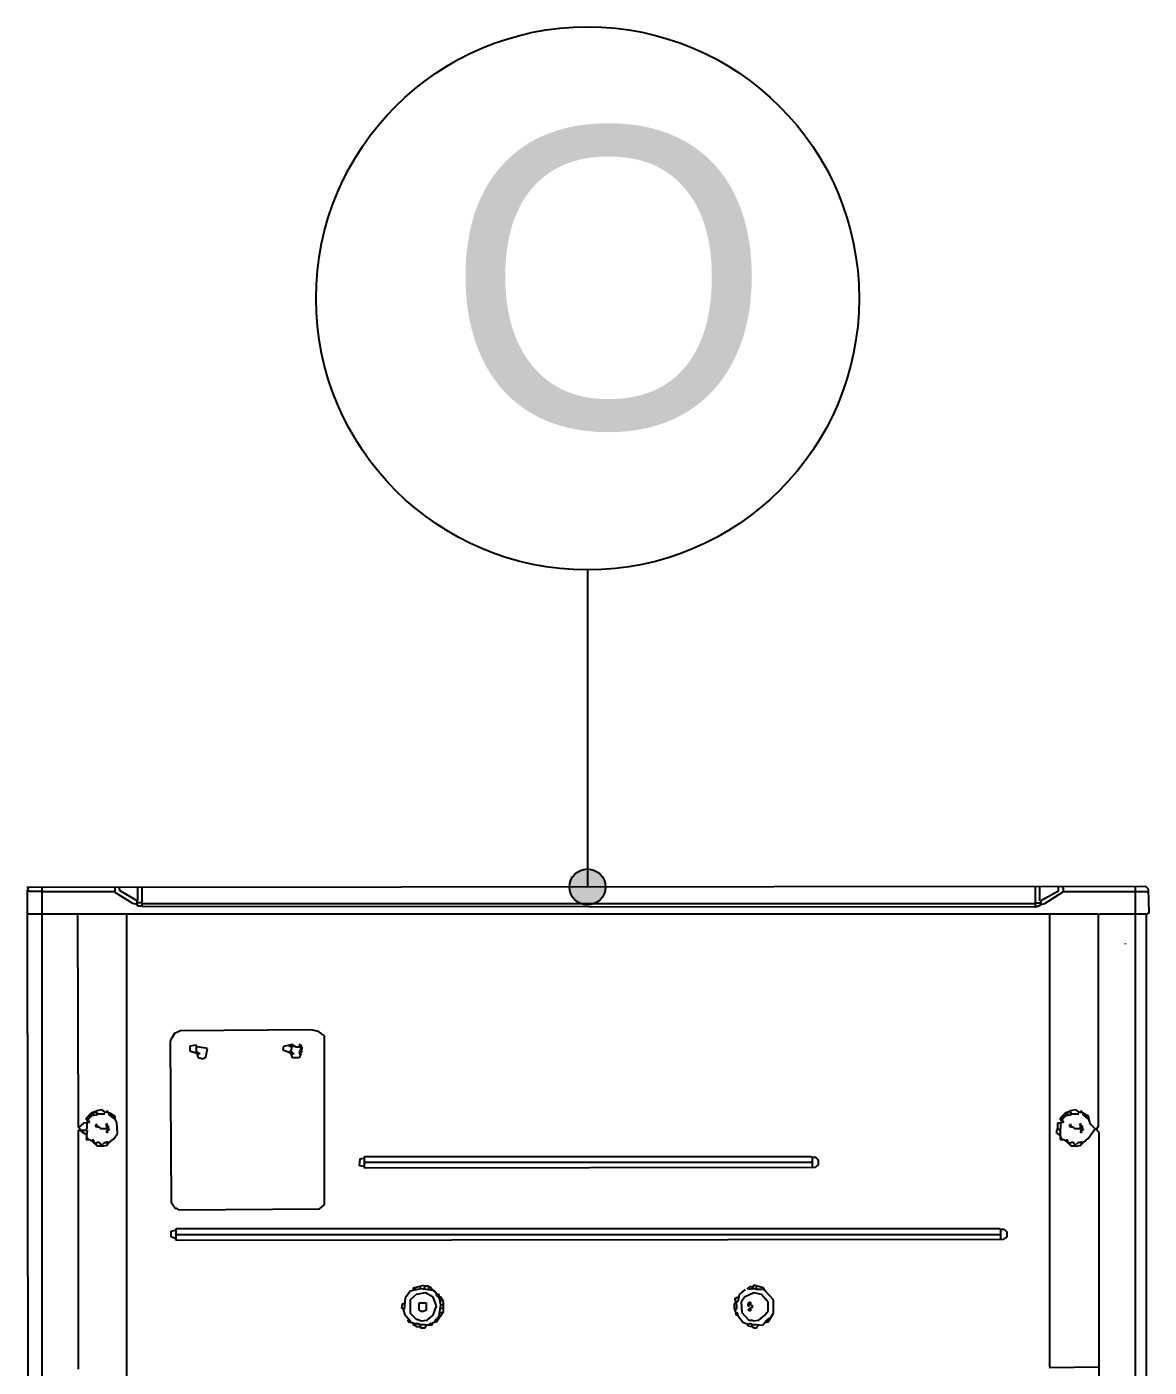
# Model space of a CAD drawing. Extents: x 3792242 to 5145247, y -1546315 to -1031918.
# Drawn here: x 4272685 to 4273620, y -1492066 to -1490950 of the extents above; entities that cross this region are included whole.
import ezdxf

# ---------------------------------------------------------------- set-up
doc = ezdxf.new("R2010")
doc.units = 0
doc.header["$MEASUREMENT"] = 0
doc.layers.add('TENKÁ', color=7, linetype='CONTINUOUS')
doc.layers.add('ZZ-chladenie', color=133, linetype='CONTINUOUS')
doc.styles.add('ARIAL', font='arial.ttf')

msp = doc.modelspace()

# ---------------------------------------------------------------- hatches: boundary and pattern name
at = {"layer": 'TENKÁ', "ltscale": 0.25}
h = msp.add_hatch(color=256, dxfattribs=at)
h.dxf.hatch_style = 1
h.paths.add_polyline_path([(4273136.797, -1491666.491, 1), (4273166.797, -1491666.491, 1)])

# ---------------------------------------------------------------- linework, layer by layer
msp.add_line((4273151.797, -1491402.431), (4273151.797, -1491666.491), dxfattribs=at)
for centre, radius in [((4273151.797, -1491176.26), 226.172), ((4273151.797, -1491666.491), 15)]:
    msp.add_circle(centre, radius, dxfattribs=at)
at = {"layer": 'ZZ-chladenie', "color": 9}
for p, q in [((4272686.847, -1491666.844), (4272684.728, -1491666.844)), ((4272686.141, -1491667.551), (4272685.434, -1491666.844)), ((4272685.434, -1491669.671), (4272686.141, -1491667.551)), ((4273616.746, -1491666.137), (4272686.847, -1491666.844)), ((4272697.447, -1492975.641), (4272697.447, -1491666.137)), ((4272758.215, -1491666.844), (4272758.215, -1491666.137)), ((4272758.215, -1491671.084), (4272758.215, -1491666.844)), ((4272762.455, -1491669.671), (4272761.748, -1491666.844)), ((4272777.294, -1491677.444), (4272777.294, -1491666.137)), ((4272780.826, -1491682.389), (4272780.826, -1491666.137)), ((4273524.886, -1491682.389), (4273524.886, -1491666.137)), ((4273528.419, -1491678.15), (4273528.419, -1491666.137)), ((4273543.965, -1491666.844), (4273543.965, -1491666.137)), ((4273543.965, -1491669.671), (4273543.965, -1491666.844)), ((4273548.205, -1491667.551), (4273547.498, -1491666.844)), ((4273547.498, -1491666.844), (4273547.498, -1491667.551)), ((4273548.205, -1491670.377), (4273548.205, -1491667.551)), ((4273608.267, -1492975.641), (4273608.267, -1491666.137)), ((4273618.865, -1491668.257), (4273616.746, -1491666.137)), ((4273619.572, -1491688.042), (4273618.865, -1491668.257)), ((4272685.434, -1491687.336), (4272685.434, -1491669.671)), ((4272686.847, -1491670.377), (4272686.141, -1491669.671)), ((4272686.141, -1491669.671), (4272686.847, -1491669.671)), ((4272697.447, -1491670.377), (4272686.847, -1491670.377)), ((4272697.447, -1491670.377), (4272757.508, -1491670.377)), ((4272773.054, -1491680.27), (4272758.215, -1491671.084)), ((4272776.587, -1491678.15), (4272762.455, -1491669.671)), ((4272776.587, -1491680.976), (4272773.054, -1491680.27)), ((4272776.587, -1491678.15), (4272777.294, -1491677.444)), ((4272776.587, -1491681.683), (4272776.587, -1491678.15)), ((4272780.12, -1491679.563), (4272776.587, -1491679.563)), ((4272780.826, -1491680.27), (4272780.12, -1491679.563)), ((4272780.826, -1491680.27), (4273524.886, -1491680.27)), ((4273524.886, -1491680.27), (4273525.593, -1491679.563)), ((4273525.593, -1491679.563), (4273529.126, -1491679.563)), ((4273529.126, -1491678.15), (4273528.419, -1491678.15)), ((4273529.126, -1491681.683), (4273529.833, -1491677.444)), ((4273529.126, -1491680.976), (4273532.659, -1491680.27)), ((4273529.833, -1491677.444), (4273543.965, -1491669.671)), ((4273532.659, -1491680.27), (4273548.205, -1491670.377)), ((4273548.205, -1491670.377), (4273608.267, -1491670.377)), ((4273608.267, -1491670.377), (4273618.865, -1491670.377)), ((4272686.526, -1492975.641), (4272685.434, -1491687.336)), ((4272686.141, -1491688.749), (4272685.434, -1491688.042)), ((4272686.141, -1491688.749), (4272697.447, -1491688.749)), ((4272697.447, -1491688.749), (4272727.124, -1491688.749)), ((4272727.831, -1491866.815), (4272727.124, -1491688.749)), ((4272727.124, -1491688.749), (4272768.108, -1491688.749)), ((4272768.108, -1492975.641), (4272768.108, -1491688.749)), ((4272768.108, -1491688.749), (4273577.176, -1491688.749)), ((4272776.587, -1491680.976), (4272777.294, -1491681.683)), ((4272777.294, -1491682.389), (4272776.587, -1491681.683)), ((4272780.826, -1491682.389), (4272777.294, -1491682.389)), ((4272780.826, -1491682.389), (4273524.886, -1491683.096)), ((4273524.886, -1491683.096), (4273529.126, -1491681.683)), ((4273536.899, -1492066.079), (4273536.899, -1491688.749)), ((4273577.176, -1491688.749), (4273577.176, -1491866.108)), ((4273577.882, -1491689.455), (4273577.176, -1491689.455)), ((4273577.882, -1491689.455), (4273578.589, -1491688.749)), ((4273578.589, -1491688.749), (4273608.267, -1491688.749)), ((4273608.267, -1491688.749), (4273617.452, -1491688.749)), ((4273617.452, -1491688.749), (4273619.572, -1491688.042)), ((4273617.452, -1492975.641), (4273617.452, -1491688.749)), ((4273599.787, -1491714.187), (4273599.787, -1491713.48)), ((4272807.678, -1491788.381), (4272804.144, -1491794.741)), ((4272812.624, -1491786.261), (4272807.678, -1491788.381)), ((4272921.442, -1491785.555), (4272812.624, -1491786.261)), ((4272927.801, -1491786.968), (4272921.442, -1491785.555)), ((4272932.748, -1491790.501), (4272927.801, -1491786.968)), ((4272932.748, -1491931.116), (4272932.748, -1491790.501)), ((4272804.144, -1491794.741), (4272804.851, -1491928.996)), ((4272826.049, -1491798.273), (4272820.396, -1491798.98)), ((4272820.396, -1491798.98), (4272820.396, -1491803.22)), ((4272820.396, -1491803.22), (4272821.103, -1491803.22)), ((4272821.103, -1491803.22), (4272826.049, -1491804.633)), ((4272826.049, -1491805.339), (4272826.049, -1491798.273)), ((4272826.756, -1491799.687), (4272826.049, -1491798.98)), ((4272835.235, -1491801.1), (4272826.756, -1491799.687)), ((4272833.822, -1491808.166), (4272835.235, -1491801.1)), ((4272898.123, -1491802.513), (4272898.83, -1491798.98)), ((4272903.776, -1491804.633), (4272898.123, -1491802.513)), ((4272898.83, -1491798.98), (4272905.19, -1491797.567)), ((4272903.776, -1491798.273), (4272904.483, -1491797.567)), ((4272903.776, -1491799.687), (4272903.776, -1491798.273)), ((4272905.19, -1491799.687), (4272903.776, -1491799.687)), ((4272904.483, -1491802.513), (4272903.776, -1491804.633)), ((4272904.483, -1491797.567), (4272905.19, -1491797.567)), ((4272904.483, -1491805.339), (4272905.896, -1491798.273)), ((4272905.19, -1491797.567), (4272906.603, -1491797.567)), ((4272905.19, -1491799.687), (4272905.896, -1491798.98)), ((4272905.896, -1491798.273), (4272906.603, -1491798.273)), ((4272905.896, -1491798.98), (4272906.603, -1491798.98)), ((4272906.603, -1491798.273), (4272908.723, -1491799.687)), ((4272908.723, -1491799.687), (4272913.669, -1491799.687)), ((4272912.962, -1491798.273), (4272911.549, -1491797.567)), ((4272911.549, -1491797.567), (4272912.256, -1491798.98)), ((4272912.256, -1491802.513), (4272911.549, -1491805.339)), ((4272912.256, -1491798.98), (4272913.669, -1491798.98)), ((4272913.669, -1491802.513), (4272912.256, -1491802.513)), ((4272913.669, -1491798.98), (4272912.962, -1491798.273)), ((4272912.962, -1491801.807), (4272912.962, -1491800.393)), ((4272912.962, -1491800.393), (4272913.669, -1491800.393)), ((4272912.962, -1491801.807), (4272913.669, -1491801.807)), ((4272912.962, -1491803.926), (4272913.669, -1491803.22)), ((4272913.669, -1491799.687), (4272913.669, -1491802.513)), ((4272913.669, -1491803.22), (4272913.669, -1491803.926)), ((4272826.049, -1491804.633), (4272826.756, -1491803.926)), ((4272828.169, -1491806.046), (4272826.049, -1491805.339)), ((4272826.756, -1491803.926), (4272827.462, -1491803.926)), ((4272826.756, -1491806.046), (4272828.169, -1491804.633)), ((4272826.756, -1491806.046), (4272827.462, -1491808.873)), ((4272827.462, -1491803.926), (4272827.462, -1491804.633)), ((4272827.462, -1491808.873), (4272828.876, -1491808.873)), ((4272828.169, -1491804.633), (4272828.169, -1491806.046)), ((4272828.876, -1491808.873), (4272830.996, -1491809.58)), ((4272830.996, -1491809.58), (4272833.822, -1491808.166)), ((4272906.603, -1491806.046), (4272904.483, -1491805.339)), ((4272905.896, -1491803.926), (4272905.19, -1491803.926)), ((4272905.19, -1491803.926), (4272905.896, -1491804.633)), ((4272905.19, -1491806.046), (4272906.603, -1491804.633)), ((4272905.896, -1491808.873), (4272905.19, -1491806.046)), ((4272905.896, -1491804.633), (4272905.896, -1491803.926)), ((4272911.549, -1491808.873), (4272905.896, -1491808.873)), ((4272906.603, -1491804.633), (4272906.603, -1491806.046)), ((4272912.256, -1491803.926), (4272911.549, -1491803.926)), ((4272911.549, -1491805.339), (4272912.962, -1491805.339)), ((4272912.962, -1491805.339), (4272911.549, -1491808.873)), ((4272912.962, -1491805.339), (4272912.962, -1491803.926)), ((4272913.669, -1491803.926), (4272912.962, -1491803.926)), ((4272738.43, -1491854.802), (4272734.19, -1491859.042)), ((4272734.19, -1491859.042), (4272734.19, -1491860.455)), ((4272734.897, -1491859.042), (4272735.603, -1491858.335)), ((4272735.603, -1491859.748), (4272734.897, -1491859.042)), ((4272735.603, -1491860.455), (4272738.43, -1491856.922)), ((4272735.603, -1491858.335), (4272735.603, -1491857.629)), ((4272735.603, -1491857.629), (4272736.31, -1491857.629)), ((4272736.31, -1491857.629), (4272737.017, -1491856.922)), ((4272736.31, -1491859.042), (4272737.017, -1491858.335)), ((4272736.31, -1491859.748), (4272736.31, -1491859.042)), ((4272737.017, -1491856.922), (4272737.724, -1491856.216)), ((4272737.017, -1491858.335), (4272737.724, -1491857.629)), ((4272737.724, -1491856.216), (4272737.724, -1491855.509)), ((4272737.724, -1491855.509), (4272738.43, -1491855.509)), ((4272737.724, -1491857.629), (4272738.43, -1491857.629)), ((4272744.083, -1491852.682), (4272738.43, -1491854.802)), ((4272739.137, -1491856.216), (4272738.43, -1491855.509)), ((4272738.43, -1491856.922), (4272739.137, -1491856.216)), ((4272738.43, -1491856.922), (4272743.376, -1491856.216)), ((4272738.43, -1491857.629), (4272739.137, -1491856.922)), ((4272739.843, -1491854.802), (4272739.843, -1491854.095)), ((4272740.55, -1491855.509), (4272739.843, -1491854.802)), ((4272740.55, -1491856.922), (4272740.55, -1491855.509)), ((4272741.963, -1491854.802), (4272741.963, -1491853.389)), ((4272743.376, -1491854.095), (4272741.963, -1491854.802)), ((4272743.376, -1491856.216), (4272743.376, -1491854.095)), ((4272743.376, -1491855.509), (4272749.735, -1491855.509)), ((4272747.616, -1491851.976), (4272744.083, -1491852.682)), ((4272749.735, -1491854.095), (4272747.616, -1491851.976)), ((4272753.976, -1491854.802), (4272749.735, -1491854.095)), ((4272751.149, -1491853.389), (4272750.442, -1491854.095)), ((4272750.442, -1491854.095), (4272751.149, -1491854.095)), ((4272752.562, -1491853.389), (4272751.149, -1491853.389)), ((4272752.562, -1491854.802), (4272752.562, -1491853.389)), ((4272753.269, -1491856.216), (4272753.269, -1491854.802)), ((4272758.215, -1491859.748), (4272753.269, -1491856.216)), ((4272758.215, -1491857.629), (4272753.976, -1491854.802)), ((4272754.682, -1491855.509), (4272754.682, -1491854.802)), ((4272755.389, -1491856.922), (4272756.095, -1491856.216)), ((4272756.095, -1491857.629), (4272755.389, -1491856.922)), ((4272756.095, -1491856.216), (4272756.802, -1491856.922)), ((4272756.095, -1491858.335), (4272756.095, -1491857.629)), ((4272756.802, -1491858.335), (4272756.095, -1491858.335)), ((4272757.508, -1491856.922), (4272756.802, -1491856.922)), ((4272757.508, -1491857.629), (4272757.508, -1491856.922)), ((4272758.215, -1491858.335), (4272757.508, -1491857.629)), ((4272757.508, -1491859.042), (4272758.215, -1491858.335)), ((4272758.215, -1491859.748), (4272757.508, -1491859.042)), ((4272758.215, -1491859.748), (4272758.215, -1491857.629)), ((4273549.618, -1491854.802), (4273545.378, -1491859.042)), ((4273545.378, -1491859.042), (4273545.378, -1491860.455)), ((4273546.085, -1491859.042), (4273546.792, -1491858.335)), ((4273546.792, -1491859.748), (4273546.085, -1491859.042)), ((4273546.792, -1491860.455), (4273549.618, -1491856.922)), ((4273546.792, -1491858.335), (4273546.792, -1491857.629)), ((4273546.792, -1491857.629), (4273547.498, -1491857.629)), ((4273547.498, -1491857.629), (4273548.205, -1491856.922)), ((4273547.498, -1491859.042), (4273548.205, -1491858.335)), ((4273547.498, -1491859.748), (4273547.498, -1491859.042)), ((4273548.205, -1491856.922), (4273548.911, -1491856.216)), ((4273548.205, -1491858.335), (4273548.911, -1491857.629)), ((4273548.911, -1491856.216), (4273548.911, -1491855.509)), ((4273548.911, -1491855.509), (4273549.618, -1491855.509)), ((4273548.911, -1491857.629), (4273549.618, -1491857.629)), ((4273555.271, -1491852.682), (4273549.618, -1491854.802)), ((4273550.324, -1491856.216), (4273549.618, -1491855.509)), ((4273549.618, -1491856.922), (4273550.324, -1491856.216)), ((4273549.618, -1491856.922), (4273554.564, -1491856.216)), ((4273549.618, -1491857.629), (4273550.324, -1491856.922)), ((4273551.031, -1491854.802), (4273551.031, -1491854.095)), ((4273551.738, -1491855.509), (4273551.031, -1491854.802)), ((4273551.738, -1491856.922), (4273551.738, -1491855.509)), ((4273553.151, -1491854.802), (4273553.151, -1491853.389)), ((4273554.564, -1491854.095), (4273553.151, -1491854.802)), ((4273554.564, -1491856.216), (4273554.564, -1491854.095)), ((4273554.564, -1491855.509), (4273560.924, -1491855.509)), ((4273558.803, -1491851.976), (4273555.271, -1491852.682)), ((4273560.924, -1491854.095), (4273558.803, -1491851.976)), ((4273565.163, -1491854.802), (4273560.924, -1491854.095)), ((4273562.337, -1491853.389), (4273561.63, -1491854.095)), ((4273561.63, -1491854.095), (4273562.337, -1491854.095)), ((4273563.75, -1491853.389), (4273562.337, -1491853.389)), ((4273563.75, -1491854.802), (4273563.75, -1491853.389)), ((4273564.456, -1491856.216), (4273564.456, -1491854.802)), ((4273569.403, -1491859.748), (4273564.456, -1491856.216)), ((4273569.403, -1491857.629), (4273565.163, -1491854.802)), ((4273565.87, -1491855.509), (4273565.87, -1491854.802)), ((4273566.576, -1491856.922), (4273567.283, -1491856.216)), ((4273567.283, -1491857.629), (4273566.576, -1491856.922)), ((4273567.283, -1491856.216), (4273567.99, -1491856.922)), ((4273567.283, -1491858.335), (4273567.283, -1491857.629)), ((4273567.99, -1491858.335), (4273567.283, -1491858.335)), ((4273568.697, -1491856.922), (4273567.99, -1491856.922)), ((4273568.697, -1491857.629), (4273568.697, -1491856.922)), ((4273569.403, -1491858.335), (4273568.697, -1491857.629)), ((4273568.697, -1491859.042), (4273569.403, -1491858.335)), ((4273569.403, -1491859.748), (4273568.697, -1491859.042)), ((4273569.403, -1491859.748), (4273569.403, -1491857.629)), ((4272732.07, -1491863.282), (4272727.831, -1491866.815)), ((4272727.831, -1492068.198), (4272727.831, -1491868.934)), ((4272727.831, -1491868.934), (4272734.897, -1491868.934)), ((4272728.538, -1491868.228), (4272728.538, -1491866.815)), ((4272730.657, -1491870.348), (4272729.244, -1491868.228)), ((4272737.017, -1491862.575), (4272732.07, -1491863.282)), ((4272734.19, -1491860.455), (4272735.603, -1491860.455)), ((4272734.19, -1491868.228), (4272734.897, -1491867.521)), ((4272734.897, -1491868.934), (4272734.19, -1491876.707)), ((4272734.897, -1491862.575), (4272735.603, -1491861.868)), ((4272734.897, -1491867.521), (4272734.897, -1491862.575)), ((4272735.603, -1491860.455), (4272736.31, -1491859.748)), ((4272735.603, -1491861.868), (4272735.603, -1491860.455)), ((4272735.603, -1491860.455), (4272737.017, -1491862.575)), ((4272743.376, -1491864.695), (4272741.963, -1491864.695)), ((4272741.963, -1491864.695), (4272741.963, -1491866.108)), ((4272741.963, -1491866.108), (4272744.083, -1491866.108)), ((4272743.376, -1491866.108), (4272743.376, -1491864.695)), ((4272743.376, -1491866.108), (4272744.083, -1491866.815)), ((4272744.083, -1491866.108), (4272746.203, -1491867.521)), ((4272746.203, -1491867.521), (4272753.269, -1491867.521)), ((4272751.856, -1491863.989), (4272750.442, -1491863.989)), ((4272750.442, -1491863.989), (4272751.149, -1491865.402)), ((4272751.149, -1491866.815), (4272751.856, -1491863.989)), ((4272751.149, -1491865.402), (4272752.562, -1491865.402)), ((4272752.562, -1491866.815), (4272751.149, -1491866.815)), ((4272752.562, -1491869.641), (4272751.149, -1491869.641)), ((4272751.149, -1491869.641), (4272751.149, -1491871.054)), ((4272751.856, -1491868.934), (4272751.856, -1491868.228)), ((4272751.856, -1491868.228), (4272752.562, -1491868.934)), ((4272752.562, -1491868.934), (4272751.856, -1491868.934)), ((4272752.562, -1491865.402), (4272752.562, -1491866.815)), ((4272753.269, -1491867.521), (4272752.562, -1491869.641)), ((4272758.215, -1491859.748), (4272758.922, -1491859.748)), ((4272759.628, -1491862.575), (4272758.215, -1491859.748)), ((4272760.335, -1491871.761), (4272759.628, -1491862.575)), ((4273542.551, -1491868.934), (4273543.258, -1491868.228)), ((4273542.551, -1491871.761), (4273542.551, -1491868.934)), ((4273548.205, -1491862.575), (4273543.258, -1491863.282)), ((4273543.258, -1491863.282), (4273543.258, -1491868.228)), ((4273543.258, -1491868.228), (4273543.258, -1491867.521)), ((4273543.258, -1491868.228), (4273545.378, -1491868.228)), ((4273545.378, -1491860.455), (4273546.792, -1491860.455)), ((4273545.378, -1491868.228), (4273546.085, -1491867.521)), ((4273545.378, -1491868.228), (4273545.378, -1491876.707)), ((4273546.085, -1491862.575), (4273546.792, -1491861.868)), ((4273546.085, -1491867.521), (4273546.085, -1491862.575)), ((4273546.792, -1491860.455), (4273547.498, -1491859.748)), ((4273546.792, -1491861.868), (4273546.792, -1491860.455)), ((4273546.792, -1491860.455), (4273548.205, -1491862.575)), ((4273554.564, -1491864.695), (4273553.151, -1491864.695)), ((4273553.151, -1491864.695), (4273553.151, -1491866.108)), ((4273553.151, -1491866.108), (4273555.271, -1491866.108)), ((4273554.564, -1491866.108), (4273554.564, -1491864.695)), ((4273554.564, -1491866.108), (4273555.271, -1491866.815)), ((4273555.271, -1491866.108), (4273557.39, -1491867.521)), ((4273557.39, -1491867.521), (4273564.456, -1491867.521)), ((4273563.043, -1491863.989), (4273561.63, -1491863.989)), ((4273561.63, -1491863.989), (4273562.337, -1491865.402)), ((4273562.337, -1491866.815), (4273563.043, -1491863.989)), ((4273562.337, -1491865.402), (4273563.75, -1491865.402)), ((4273563.75, -1491866.815), (4273562.337, -1491866.815)), ((4273563.75, -1491869.641), (4273562.337, -1491869.641)), ((4273562.337, -1491869.641), (4273562.337, -1491871.054)), ((4273563.043, -1491868.934), (4273563.043, -1491868.228)), ((4273563.043, -1491868.228), (4273563.75, -1491868.934)), ((4273563.75, -1491868.934), (4273563.043, -1491868.934)), ((4273563.75, -1491865.402), (4273563.75, -1491866.815)), ((4273564.456, -1491867.521), (4273563.75, -1491869.641)), ((4273568.697, -1491876), (4273574.349, -1491868.228)), ((4273569.403, -1491859.748), (4273570.11, -1491859.748)), ((4273570.816, -1491863.989), (4273569.403, -1491859.748)), ((4273577.882, -1491871.054), (4273570.816, -1491863.989)), ((4273574.349, -1491868.228), (4273574.349, -1491867.521)), ((4273577.176, -1491866.108), (4273575.762, -1491868.228)), ((4272734.897, -1491873.174), (4272730.657, -1491870.348)), ((4272734.897, -1491875.294), (4272734.19, -1491875.294)), ((4272734.19, -1491876.707), (4272737.017, -1491876.707)), ((4272735.603, -1491875.294), (4272734.897, -1491875.294)), ((4272735.603, -1491876.707), (4272735.603, -1491875.294)), ((4272737.017, -1491876.707), (4272739.843, -1491878.827)), ((4272740.55, -1491877.414), (4272739.137, -1491877.414)), ((4272739.137, -1491877.414), (4272739.137, -1491878.12)), ((4272739.137, -1491878.12), (4272739.137, -1491878.827)), ((4272739.843, -1491878.827), (4272740.55, -1491878.827)), ((4272740.55, -1491878.827), (4272740.55, -1491877.414)), ((4272740.55, -1491878.827), (4272740.55, -1491880.24)), ((4272740.55, -1491880.24), (4272744.79, -1491878.827)), ((4272743.376, -1491882.36), (4272741.963, -1491880.24)), ((4272744.79, -1491878.827), (4272747.616, -1491882.36)), ((4272749.029, -1491879.534), (4272747.616, -1491880.947)), ((4272752.562, -1491878.827), (4272749.029, -1491879.534)), ((4272751.149, -1491871.054), (4272752.562, -1491870.348)), ((4272751.149, -1491880.24), (4272751.149, -1491878.827)), ((4272752.562, -1491880.24), (4272751.149, -1491880.24)), ((4272751.856, -1491881.653), (4272752.562, -1491878.827)), ((4272752.562, -1491880.24), (4272757.508, -1491876)), ((4272757.508, -1491876), (4272760.335, -1491871.761)), ((4273543.258, -1491871.761), (4273542.551, -1491871.761)), ((4273543.965, -1491872.468), (4273543.258, -1491871.761)), ((4273544.672, -1491873.174), (4273543.965, -1491872.468)), ((4273546.085, -1491873.174), (4273544.672, -1491873.174)), ((4273546.085, -1491875.294), (4273545.378, -1491875.294)), ((4273545.378, -1491876.707), (4273548.205, -1491876.707)), ((4273546.792, -1491875.294), (4273546.085, -1491875.294)), ((4273546.792, -1491876.707), (4273546.792, -1491875.294)), ((4273548.205, -1491876.707), (4273551.031, -1491878.827)), ((4273551.738, -1491877.414), (4273550.324, -1491877.414)), ((4273550.324, -1491877.414), (4273550.324, -1491878.12)), ((4273550.324, -1491878.12), (4273550.324, -1491878.827)), ((4273551.031, -1491878.827), (4273551.738, -1491878.827)), ((4273551.738, -1491878.827), (4273551.738, -1491877.414)), ((4273551.738, -1491878.827), (4273551.738, -1491880.24)), ((4273551.738, -1491880.24), (4273555.977, -1491878.827)), ((4273554.564, -1491882.36), (4273553.151, -1491880.24)), ((4273555.977, -1491878.827), (4273558.803, -1491882.36)), ((4273560.217, -1491879.534), (4273558.803, -1491880.947)), ((4273563.75, -1491878.827), (4273560.217, -1491879.534)), ((4273562.337, -1491871.054), (4273563.75, -1491870.348)), ((4273562.337, -1491880.24), (4273562.337, -1491878.827)), ((4273563.75, -1491880.24), (4273562.337, -1491880.24)), ((4273563.043, -1491881.653), (4273563.75, -1491878.827)), ((4273563.75, -1491880.24), (4273568.697, -1491876)), ((4273578.408, -1492975.641), (4273577.882, -1491871.054)), ((4272747.616, -1491882.36), (4272743.376, -1491882.36)), ((4272747.616, -1491882.36), (4272751.856, -1491881.653)), ((4272962.425, -1491892.959), (4272965.252, -1491892.252)), ((4272965.252, -1491892.252), (4272965.958, -1491892.252)), ((4272965.958, -1491900.732), (4272965.958, -1491890.839)), ((4272965.958, -1491890.839), (4273337.635, -1491890.839)), ((4273337.635, -1491890.839), (4273339.048, -1491891.546)), ((4273339.048, -1491900.025), (4273339.048, -1491891.546)), ((4273339.048, -1491891.546), (4273341.874, -1491891.546)), ((4273341.874, -1491891.546), (4273343.995, -1491893.666)), ((4273558.803, -1491882.36), (4273554.564, -1491882.36)), ((4273558.803, -1491882.36), (4273563.043, -1491881.653)), ((4272961.719, -1491898.612), (4272962.425, -1491892.959)), ((4272965.252, -1491899.318), (4272961.719, -1491898.612)), ((4272965.252, -1491895.786), (4273339.048, -1491895.786)), ((4273341.168, -1491900.025), (4272965.958, -1491900.732)), ((4273343.995, -1491897.905), (4273341.168, -1491900.025)), ((4273343.995, -1491893.666), (4273343.995, -1491897.905)), ((4272804.851, -1491928.996), (4272808.384, -1491933.943)), ((4272808.384, -1491933.943), (4272809.797, -1491933.943)), ((4272809.797, -1491933.943), (4272811.211, -1491935.356)), ((4272811.211, -1491935.356), (4272928.508, -1491934.649)), ((4272928.508, -1491934.649), (4272932.748, -1491931.116)), ((4272804.851, -1491953.021), (4272808.384, -1491952.314)), ((4272804.851, -1491957.968), (4272804.851, -1491953.021)), ((4272808.384, -1491959.381), (4272804.851, -1491957.968)), ((4272808.384, -1491952.314), (4272809.091, -1491952.314)), ((4272808.384, -1491955.847), (4273495.915, -1491955.847)), ((4272809.091, -1491960.794), (4272809.091, -1491950.901)), ((4272809.091, -1491950.901), (4273494.502, -1491950.901)), ((4273494.502, -1491950.901), (4273495.915, -1491951.608)), ((4273495.915, -1491960.087), (4273495.915, -1491951.608)), ((4273495.915, -1491951.608), (4273498.742, -1491951.608)), ((4273500.862, -1491957.968), (4273498.035, -1491960.087)), ((4273498.742, -1491951.608), (4273500.862, -1491953.727)), ((4273500.862, -1491953.727), (4273500.862, -1491957.968)), ((4273498.035, -1491960.087), (4272809.091, -1491960.794)), ((4273004.115, -1492003.19), (4272999.875, -1492008.843)), ((4273012.594, -1492001.07), (4273004.115, -1492003.19)), ((4273006.941, -1492000.364), (4273015.421, -1491998.244)), ((4273006.941, -1492001.777), (4273006.941, -1492000.364)), ((4273008.355, -1492001.777), (4273008.355, -1492000.364)), ((4273012.594, -1492001.07), (4273012.594, -1491998.951)), ((4273023.194, -1492002.484), (4273012.594, -1492001.07)), ((4273015.421, -1491998.244), (4273016.128, -1492001.07)), ((4273018.954, -1491998.951), (4273016.128, -1491998.951)), ((4273019.661, -1491999.657), (4273018.954, -1491998.951)), ((4273021.074, -1491999.657), (4273019.661, -1491999.657)), ((4273019.661, -1492001.777), (4273019.661, -1491999.657)), ((4273021.78, -1492000.364), (4273021.074, -1491999.657)), ((4273021.074, -1492001.777), (4273021.78, -1492001.07)), ((4273021.074, -1492002.484), (4273021.074, -1492001.777)), ((4273021.78, -1492001.07), (4273021.78, -1492000.364)), ((4273021.78, -1492001.07), (4273022.487, -1492001.07)), ((4273022.487, -1492001.07), (4273022.487, -1492002.484)), ((4273025.314, -1492003.897), (4273023.194, -1492002.484)), ((4273026.727, -1492007.43), (4273025.314, -1492003.897)), ((4273278.279, -1492006.017), (4273283.226, -1492001.777)), ((4273284.639, -1492001.07), (4273288.172, -1491998.951)), ((4273288.172, -1492001.777), (4273284.639, -1492001.07)), ((4273290.292, -1491998.244), (4273288.172, -1492001.777)), ((4273288.172, -1491998.951), (4273288.879, -1491999.657)), ((4273291.705, -1492001.07), (4273288.879, -1492001.07)), ((4273298.065, -1492000.364), (4273290.292, -1491998.244)), ((4273292.412, -1492001.777), (4273291.705, -1492001.07)), ((4273292.412, -1492001.07), (4273292.412, -1491998.951)), ((4273297.358, -1492001.777), (4273292.412, -1492001.777)), ((4273296.652, -1492000.364), (4273296.652, -1491999.657)), ((4273296.652, -1492001.777), (4273296.652, -1492001.07)), ((4273296.652, -1492001.07), (4273297.358, -1492001.777)), ((4273299.478, -1492002.484), (4273298.065, -1492000.364)), ((4273306.544, -1492010.256), (4273299.478, -1492002.484)), ((4272997.049, -1492017.322), (4272997.755, -1492013.789)), ((4272997.755, -1492013.789), (4272999.169, -1492013.083)), ((4272999.875, -1492008.843), (4272999.169, -1492018.029)), ((4273009.062, -1492006.017), (4273004.115, -1492010.256)), ((4273004.115, -1492010.256), (4273004.115, -1492021.562)), ((4273016.834, -1492004.604), (4273009.062, -1492006.017)), ((4273017.541, -1492013.083), (4273011.181, -1492013.083)), ((4273011.181, -1492013.083), (4273011.181, -1492018.736)), ((4273023.194, -1492008.136), (4273016.834, -1492004.604)), ((4273017.541, -1492018.736), (4273017.541, -1492013.083)), ((4273026.02, -1492015.203), (4273023.194, -1492008.136)), ((4273023.194, -1492022.975), (4273026.02, -1492015.203)), ((4273028.14, -1492006.017), (4273026.727, -1492006.017)), ((4273029.553, -1492008.136), (4273026.727, -1492007.43)), ((4273028.14, -1492008.136), (4273028.14, -1492006.017)), ((4273029.553, -1492014.496), (4273028.14, -1492008.136)), ((4273028.846, -1492010.963), (4273028.14, -1492010.963)), ((4273028.14, -1492023.682), (4273029.553, -1492014.496)), ((4273028.846, -1492010.963), (4273030.966, -1492010.963)), ((4273029.553, -1492014.496), (4273028.846, -1492014.496)), ((4273031.673, -1492011.67), (4273029.553, -1492008.136)), ((4273029.553, -1492014.496), (4273031.673, -1492014.496)), ((4273031.673, -1492020.149), (4273031.673, -1492011.67)), ((4273274.04, -1492013.789), (4273276.16, -1492012.376)), ((4273274.04, -1492017.322), (4273274.04, -1492013.789)), ((4273274.747, -1492010.963), (4273274.747, -1492008.843)), ((4273274.747, -1492008.843), (4273275.453, -1492008.843)), ((4273274.747, -1492010.963), (4273275.453, -1492010.963)), ((4273275.453, -1492010.963), (4273274.747, -1492011.67)), ((4273274.747, -1492011.67), (4273274.747, -1492012.376)), ((4273274.747, -1492012.376), (4273275.453, -1492012.376)), ((4273275.453, -1492008.843), (4273276.16, -1492008.136)), ((4273276.16, -1492014.496), (4273275.453, -1492013.789)), ((4273276.16, -1492008.136), (4273277.573, -1492008.136)), ((4273276.16, -1492012.376), (4273277.573, -1492010.256)), ((4273276.16, -1492017.322), (4273276.16, -1492014.496)), ((4273277.573, -1492010.256), (4273278.279, -1492006.017)), ((4273282.52, -1492008.136), (4273279.693, -1492012.376)), ((4273279.693, -1492012.376), (4273280.4, -1492020.856)), ((4273290.292, -1492004.604), (4273282.52, -1492008.136)), ((4273286.052, -1492013.789), (4273285.346, -1492013.789)), ((4273285.346, -1492013.789), (4273285.346, -1492015.203)), ((4273285.346, -1492015.203), (4273286.759, -1492015.203)), ((4273286.052, -1492013.789), (4273286.052, -1492012.376)), ((4273286.052, -1492012.376), (4273287.466, -1492012.376)), ((4273289.586, -1492015.909), (4273286.052, -1492013.789)), ((4273287.466, -1492013.789), (4273286.052, -1492013.789)), ((4273287.466, -1492012.376), (4273287.466, -1492013.789)), ((4273296.652, -1492006.017), (4273290.292, -1492004.604)), ((4273302.304, -1492012.376), (4273296.652, -1492006.017)), ((4273302.304, -1492019.443), (4273302.304, -1492012.376)), ((4273306.544, -1492021.562), (4273306.544, -1492010.256)), ((4272999.169, -1492018.029), (4272997.049, -1492017.322)), ((4272998.462, -1492018.029), (4272997.755, -1492017.322)), ((4272999.875, -1492022.975), (4272998.462, -1492018.029)), ((4273002.702, -1492026.509), (4272999.875, -1492022.975)), ((4273004.115, -1492021.562), (4273009.062, -1492026.509)), ((4273011.181, -1492018.736), (4273014.007, -1492020.149)), ((4273014.007, -1492020.149), (4273017.541, -1492018.736)), ((4273018.248, -1492027.215), (4273023.194, -1492022.975)), ((4273025.314, -1492027.215), (4273028.14, -1492023.682)), ((4273026.02, -1492028.628), (4273031.673, -1492020.149)), ((4273026.02, -1492026.509), (4273026.727, -1492025.802)), ((4273026.727, -1492025.802), (4273027.433, -1492025.802)), ((4273027.433, -1492024.388), (4273028.14, -1492023.682)), ((4273028.14, -1492025.095), (4273027.433, -1492024.388)), ((4273027.433, -1492025.802), (4273028.14, -1492025.802)), ((4273028.14, -1492025.802), (4273028.14, -1492025.095)), ((4273028.846, -1492020.856), (4273030.966, -1492020.856)), ((4273029.553, -1492017.322), (4273031.673, -1492017.322)), ((4273275.453, -1492021.562), (4273274.04, -1492017.322)), ((4273274.747, -1492018.029), (4273274.04, -1492018.029)), ((4273274.747, -1492018.029), (4273275.453, -1492018.029)), ((4273275.453, -1492018.029), (4273276.16, -1492017.322)), ((4273275.453, -1492022.975), (4273275.453, -1492021.562)), ((4273276.866, -1492021.562), (4273275.453, -1492021.562)), ((4273276.866, -1492022.975), (4273275.453, -1492022.975)), ((4273276.866, -1492023.682), (4273276.866, -1492021.562)), ((4273281.106, -1492029.335), (4273276.866, -1492023.682)), ((4273280.4, -1492020.856), (4273286.052, -1492027.215)), ((4273286.052, -1492018.029), (4273289.586, -1492015.909)), ((4273286.052, -1492019.443), (4273286.052, -1492018.029)), ((4273287.466, -1492019.443), (4273286.052, -1492019.443)), ((4273287.466, -1492018.029), (4273287.466, -1492019.443)), ((4273294.531, -1492027.215), (4273299.478, -1492022.975)), ((4273299.478, -1492022.975), (4273302.304, -1492019.443)), ((4273302.304, -1492028.628), (4273306.544, -1492021.562)), ((4273302.304, -1492026.509), (4273302.304, -1492025.802)), ((4273302.304, -1492025.802), (4273303.718, -1492025.802)), ((4273303.718, -1492025.802), (4273304.425, -1492025.095)), ((4273002.702, -1492027.922), (4273001.996, -1492027.215)), ((4273001.996, -1492027.215), (4273001.996, -1492027.922)), ((4273001.996, -1492027.922), (4273002.702, -1492027.922)), ((4273004.822, -1492029.335), (4273002.702, -1492026.509)), ((4273002.702, -1492027.922), (4273003.409, -1492028.628)), ((4273002.702, -1492028.628), (4273002.702, -1492027.922)), ((4273003.409, -1492029.335), (4273002.702, -1492028.628)), ((4273003.409, -1492027.215), (4273003.409, -1492026.509)), ((4273004.115, -1492027.922), (4273003.409, -1492027.215)), ((4273003.409, -1492028.628), (4273004.115, -1492027.922)), ((4273003.409, -1492028.628), (4273004.115, -1492027.922)), ((4273004.822, -1492029.335), (4273003.409, -1492029.335)), ((4273006.941, -1492030.041), (4273004.822, -1492029.335)), ((4273006.941, -1492031.454), (4273006.941, -1492030.041)), ((4273006.941, -1492030.041), (4273008.355, -1492030.041)), ((4273008.355, -1492031.454), (4273006.941, -1492031.454)), ((4273008.355, -1492032.161), (4273008.355, -1492030.041)), ((4273008.355, -1492030.041), (4273011.181, -1492030.041)), ((4273008.355, -1492031.454), (4273009.062, -1492032.161)), ((4273009.062, -1492032.868), (4273008.355, -1492032.161)), ((4273009.062, -1492026.509), (4273009.768, -1492026.509)), ((4273012.594, -1492032.868), (4273009.062, -1492032.868)), ((4273009.768, -1492026.509), (4273013.301, -1492027.922)), ((4273011.181, -1492030.041), (4273011.888, -1492030.748)), ((4273011.888, -1492030.748), (4273012.594, -1492030.748)), ((4273012.594, -1492032.868), (4273012.594, -1492030.748)), ((4273012.594, -1492030.748), (4273016.128, -1492030.748)), ((4273012.594, -1492032.868), (4273012.594, -1492033.575)), ((4273012.594, -1492033.575), (4273016.128, -1492033.575)), ((4273013.301, -1492027.922), (4273018.248, -1492027.215)), ((4273016.128, -1492030.748), (4273021.78, -1492031.454)), ((4273016.128, -1492033.575), (4273016.834, -1492032.868)), ((4273016.834, -1492032.868), (4273017.541, -1492032.161)), ((4273017.541, -1492032.161), (4273017.541, -1492031.454)), ((4273020.367, -1492031.454), (4273020.367, -1492030.041)), ((4273020.367, -1492030.041), (4273021.78, -1492030.041)), ((4273021.78, -1492031.454), (4273023.194, -1492029.335)), ((4273023.194, -1492029.335), (4273026.02, -1492028.628)), ((4273023.9, -1492029.335), (4273025.314, -1492027.215)), ((4273024.607, -1492027.922), (4273025.314, -1492027.215)), ((4273024.607, -1492027.922), (4273025.314, -1492028.628)), ((4273025.314, -1492028.628), (4273024.607, -1492027.922)), ((4273025.314, -1492027.215), (4273025.314, -1492026.509)), ((4273025.314, -1492026.509), (4273026.02, -1492026.509)), ((4273025.314, -1492028.628), (4273026.02, -1492027.922)), ((4273026.02, -1492027.922), (4273026.727, -1492027.922)), ((4273026.727, -1492027.922), (4273026.727, -1492027.215)), ((4273285.346, -1492030.748), (4273281.106, -1492029.335)), ((4273285.346, -1492032.161), (4273286.052, -1492030.041)), ((4273288.879, -1492032.868), (4273285.346, -1492032.161)), ((4273286.052, -1492027.215), (4273288.879, -1492027.215)), ((4273286.052, -1492030.041), (4273287.466, -1492030.041)), ((4273287.466, -1492030.041), (4273288.879, -1492030.748)), ((4273288.879, -1492027.215), (4273289.586, -1492027.922)), ((4273288.879, -1492032.868), (4273288.879, -1492030.748)), ((4273288.879, -1492030.748), (4273292.412, -1492030.748)), ((4273288.879, -1492032.868), (4273289.586, -1492033.575)), ((4273288.879, -1492032.868), (4273289.586, -1492032.868)), ((4273289.586, -1492027.922), (4273294.531, -1492027.215)), ((4273289.586, -1492032.868), (4273290.292, -1492033.575)), ((4273290.292, -1492033.575), (4273292.412, -1492033.575)), ((4273292.412, -1492030.748), (4273297.358, -1492031.454)), ((4273292.412, -1492033.575), (4273293.118, -1492032.868)), ((4273293.118, -1492032.868), (4273293.825, -1492032.161)), ((4273293.825, -1492032.161), (4273293.825, -1492031.454)), ((4273297.358, -1492031.454), (4273299.478, -1492029.335)), ((4273299.478, -1492029.335), (4273302.304, -1492028.628)), ((4273300.184, -1492027.922), (4273300.891, -1492027.215)), ((4273300.184, -1492029.335), (4273300.184, -1492027.922)), ((4273300.891, -1492027.922), (4273301.598, -1492027.215)), ((4273300.891, -1492027.215), (4273301.598, -1492027.215)), ((4273300.891, -1492027.922), (4273301.598, -1492028.628)), ((4273301.598, -1492028.628), (4273300.891, -1492027.922)), ((4273301.598, -1492027.215), (4273301.598, -1492026.509)), ((4273301.598, -1492026.509), (4273302.304, -1492026.509)), ((4273301.598, -1492027.215), (4273302.304, -1492026.509)), ((4273301.598, -1492028.628), (4273302.304, -1492027.922)), ((4273302.304, -1492027.922), (4273303.011, -1492027.922)), ((4273303.011, -1492027.922), (4273303.011, -1492027.215)), ((4273536.192, -1492066.785), (4273577.882, -1492066.079))]:
    msp.add_line(p, q, dxfattribs=at)

# ---------------------------------------------------------------- texts
at = {"layer": 'TENKÁ', "lineweight": 40, "ltscale": 0.25, "style": 'ARIAL'}
msp.add_text('O', height=250, dxfattribs=at).set_placement((4273033.61, -1491284.151))

doc.saveas('drawing.dxf')
